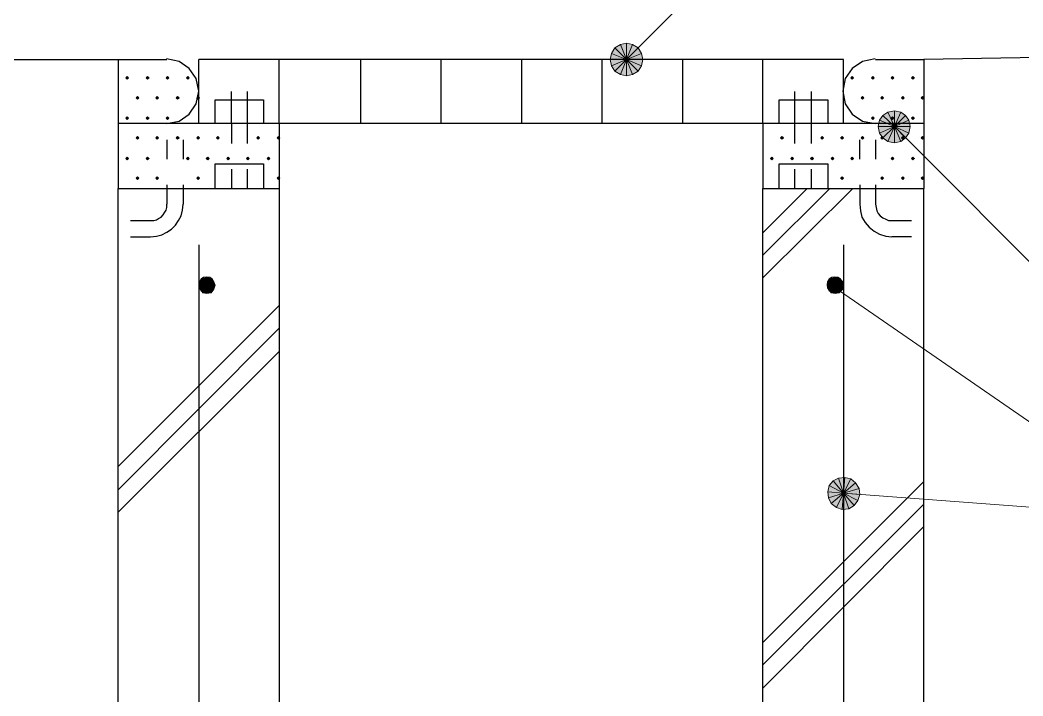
# Model space of a CAD drawing. Header units: millimetres. Extents: x 0 to 420, y 0 to 297.
# Drawn here: x 141.22 to 172.34, y 160.79 to 181.78 of the extents above; entities that cross this region are included whole.
import ezdxf

# ---------------------------------------------------------------- set-up
doc = ezdxf.new("R2010")
doc.units = ezdxf.units.MM

msp = doc.modelspace()

# ---------------------------------------------------------------- hatches: boundary and pattern name
h = msp.add_hatch(color=7)
h.paths.add_polyline_path([(160.041, 181.06), (159.851, 181.017), (160.041, 180.552), (160.041, 181.06)])
h.paths.add_polyline_path([(159.851, 181.017), (160.041, 180.552), (159.681, 180.912), (159.851, 181.017)])
h.paths.add_polyline_path([(160.041, 180.552), (159.681, 180.912), (159.576, 180.742), (160.041, 180.552)])
for points in [[(160.232, 181.017), (160.041, 181.06), (160.041, 180.552), (160.232, 181.017)], [(144.547, 180.022), (144.526, 180.001), (144.505, 179.98), (144.526, 179.959), (144.547, 179.938), (144.568, 179.959), (144.59, 179.98), (144.568, 180.001), (144.547, 180.022)], [(145.182, 180.022), (145.161, 180.001), (145.14, 179.98), (145.161, 179.959), (145.182, 179.938), (145.203, 179.959), (145.225, 179.98), (145.203, 180.001), (145.182, 180.022)], [(145.796, 180.022), (145.775, 180.001), (145.754, 179.98), (145.775, 179.959), (145.796, 179.938), (145.817, 179.959), (145.838, 179.98), (145.817, 180.001), (145.796, 180.022)], [(146.431, 180.022), (146.41, 180.001), (146.389, 179.98), (146.41, 179.959), (146.431, 179.938), (146.452, 179.959), (146.473, 179.98), (146.452, 180.001), (146.431, 180.022)], [(167.047, 180.022), (167.026, 180.001), (167.005, 179.98), (167.026, 179.959), (167.047, 179.938), (167.069, 179.959), (167.09, 179.98), (167.069, 180.001), (167.047, 180.022)], [(167.682, 180.022), (167.661, 180.001), (167.64, 179.98), (167.661, 179.959), (167.682, 179.938), (167.704, 179.959), (167.725, 179.98), (167.704, 180.001), (167.682, 180.022)], [(168.296, 180.022), (168.275, 180.001), (168.254, 179.98), (168.275, 179.959), (168.296, 179.938), (168.317, 179.959), (168.338, 179.98), (168.317, 180.001), (168.296, 180.022)], [(168.931, 180.022), (168.91, 180.001), (168.889, 179.98), (168.91, 179.959), (168.931, 179.938), (168.952, 179.959), (168.974, 179.98), (168.952, 180.001), (168.931, 180.022)], [(144.865, 179.409), (144.844, 179.387), (144.822, 179.366), (144.844, 179.345), (144.865, 179.324), (144.886, 179.345), (144.907, 179.366), (144.886, 179.387), (144.865, 179.409)], [(145.479, 179.409), (145.457, 179.387), (145.436, 179.366), (145.457, 179.345), (145.479, 179.324), (145.5, 179.345), (145.521, 179.366), (145.5, 179.387), (145.479, 179.409)], [(146.113, 179.409), (146.092, 179.387), (146.071, 179.366), (146.092, 179.345), (146.113, 179.324), (146.135, 179.345), (146.156, 179.366), (146.135, 179.387), (146.113, 179.409)], [(146.749, 179.409), (146.727, 179.387), (146.706, 179.366), (146.727, 179.345), (146.749, 179.324), (146.77, 179.345), (146.791, 179.366), (146.77, 179.387), (146.749, 179.409)], [(167.365, 179.409), (167.344, 179.387), (167.322, 179.366), (167.344, 179.345), (167.365, 179.324), (167.386, 179.345), (167.407, 179.366), (167.386, 179.387), (167.365, 179.409)], [(167.979, 179.409), (167.958, 179.387), (167.936, 179.366), (167.958, 179.345), (167.979, 179.324), (168, 179.345), (168.021, 179.366), (168, 179.387), (167.979, 179.409)], [(168.614, 179.409), (168.593, 179.387), (168.571, 179.366), (168.593, 179.345), (168.614, 179.324), (168.635, 179.345), (168.656, 179.366), (168.635, 179.387), (168.614, 179.409)], [(169.228, 179.409), (169.206, 179.387), (169.185, 179.366), (169.206, 179.345), (169.228, 179.324), (169.249, 179.345), (169.27, 179.366), (169.249, 179.387), (169.228, 179.409)], [(144.547, 178.774), (144.526, 178.752), (144.505, 178.731), (144.526, 178.71), (144.547, 178.689), (144.568, 178.71), (144.59, 178.731), (144.568, 178.752), (144.547, 178.774)], [(145.182, 178.774), (145.161, 178.752), (145.14, 178.731), (145.161, 178.71), (145.182, 178.689), (145.203, 178.71), (145.225, 178.731), (145.203, 178.752), (145.182, 178.774)], [(145.796, 178.774), (145.775, 178.752), (145.754, 178.731), (145.775, 178.71), (145.796, 178.689), (145.817, 178.71), (145.838, 178.731), (145.817, 178.752), (145.796, 178.774)], [(167.682, 178.774), (167.661, 178.752), (167.64, 178.731), (167.661, 178.71), (167.682, 178.689), (167.704, 178.71), (167.725, 178.731), (167.704, 178.752), (167.682, 178.774)], [(168.148, 178.922), (168, 178.816), (168.36, 178.477), (168.148, 178.922)], [(168.296, 178.774), (168.275, 178.752), (168.254, 178.731), (168.275, 178.71), (168.296, 178.689), (168.317, 178.71), (168.338, 178.731), (168.317, 178.752), (168.296, 178.774)], [(168.931, 178.774), (168.91, 178.752), (168.889, 178.731), (168.91, 178.71), (168.931, 178.689), (168.952, 178.71), (168.974, 178.731), (168.952, 178.752), (168.931, 178.774)], [(144.865, 178.16), (144.844, 178.139), (144.822, 178.117), (144.844, 178.096), (144.865, 178.075), (144.886, 178.096), (144.907, 178.117), (144.886, 178.139), (144.865, 178.16)], [(145.479, 178.16), (145.457, 178.139), (145.436, 178.117), (145.457, 178.096), (145.479, 178.075), (145.5, 178.096), (145.521, 178.117), (145.5, 178.139), (145.479, 178.16)], [(146.113, 178.16), (146.092, 178.139), (146.071, 178.117), (146.092, 178.096), (146.113, 178.075), (146.135, 178.096), (146.156, 178.117), (146.135, 178.139), (146.113, 178.16)], [(146.749, 178.16), (146.727, 178.139), (146.706, 178.117), (146.727, 178.096), (146.749, 178.075), (146.77, 178.096), (146.791, 178.117), (146.77, 178.139), (146.749, 178.16)], [(147.362, 178.16), (147.341, 178.139), (147.32, 178.117), (147.341, 178.096), (147.362, 178.075), (147.384, 178.096), (147.405, 178.117), (147.384, 178.139), (147.362, 178.16)], [(148.611, 178.16), (148.59, 178.139), (148.569, 178.117), (148.59, 178.096), (148.611, 178.075), (148.632, 178.096), (148.654, 178.117), (148.632, 178.139), (148.611, 178.16)], [(149.246, 178.16), (149.225, 178.139), (149.204, 178.117), (149.225, 178.096), (149.246, 178.075), (149.267, 178.096), (149.288, 178.117), (149.267, 178.139), (149.246, 178.16)], [(164.867, 178.16), (164.846, 178.139), (164.825, 178.117), (164.846, 178.096), (164.867, 178.075), (164.888, 178.096), (164.91, 178.117), (164.888, 178.139), (164.867, 178.16)], [(166.116, 178.16), (166.095, 178.139), (166.074, 178.117), (166.095, 178.096), (166.116, 178.075), (166.137, 178.096), (166.158, 178.117), (166.137, 178.139), (166.116, 178.16)], [(166.73, 178.16), (166.709, 178.139), (166.687, 178.117), (166.709, 178.096), (166.73, 178.075), (166.751, 178.096), (166.772, 178.117), (166.751, 178.139), (166.73, 178.16)], [(167.365, 178.16), (167.344, 178.139), (167.322, 178.117), (167.344, 178.096), (167.365, 178.075), (167.386, 178.096), (167.407, 178.117), (167.386, 178.139), (167.365, 178.16)], [(167.979, 178.16), (167.958, 178.139), (167.936, 178.117), (167.958, 178.096), (167.979, 178.075), (168, 178.096), (168.021, 178.117), (168, 178.139), (167.979, 178.16)], [(168.614, 178.16), (168.593, 178.139), (168.571, 178.117), (168.593, 178.096), (168.614, 178.075), (168.635, 178.096), (168.656, 178.117), (168.635, 178.139), (168.614, 178.16)], [(169.228, 178.16), (169.206, 178.139), (169.185, 178.117), (169.206, 178.096), (169.228, 178.075), (169.249, 178.096), (169.27, 178.117), (169.249, 178.139), (169.228, 178.16)], [(144.547, 177.525), (144.526, 177.504), (144.505, 177.482), (144.526, 177.461), (144.547, 177.44), (144.568, 177.461), (144.59, 177.482), (144.568, 177.504), (144.547, 177.525)], [(145.182, 177.525), (145.161, 177.504), (145.14, 177.482), (145.161, 177.461), (145.182, 177.44), (145.203, 177.461), (145.225, 177.482), (145.203, 177.504), (145.182, 177.525)], [(146.431, 177.525), (146.41, 177.504), (146.389, 177.482), (146.41, 177.461), (146.431, 177.44), (146.452, 177.461), (146.473, 177.482), (146.452, 177.504), (146.431, 177.525)], [(147.045, 177.525), (147.024, 177.504), (147.003, 177.482), (147.024, 177.461), (147.045, 177.44), (147.066, 177.461), (147.087, 177.482), (147.066, 177.504), (147.045, 177.525)], [(147.68, 177.525), (147.659, 177.504), (147.637, 177.482), (147.659, 177.461), (147.68, 177.44), (147.701, 177.461), (147.722, 177.482), (147.701, 177.504), (147.68, 177.525)], [(148.294, 177.525), (148.272, 177.504), (148.251, 177.482), (148.272, 177.461), (148.294, 177.44), (148.315, 177.461), (148.336, 177.482), (148.315, 177.504), (148.294, 177.525)], [(148.929, 177.525), (148.908, 177.504), (148.886, 177.482), (148.908, 177.461), (148.929, 177.44), (148.95, 177.461), (148.971, 177.482), (148.95, 177.504), (148.929, 177.525)], [(164.55, 177.525), (164.529, 177.504), (164.507, 177.482), (164.529, 177.461), (164.55, 177.44), (164.571, 177.461), (164.592, 177.482), (164.571, 177.504), (164.55, 177.525)], [(165.185, 177.525), (165.163, 177.504), (165.142, 177.482), (165.163, 177.461), (165.185, 177.44), (165.206, 177.461), (165.227, 177.482), (165.206, 177.504), (165.185, 177.525)], [(165.799, 177.525), (165.777, 177.504), (165.756, 177.482), (165.777, 177.461), (165.799, 177.44), (165.82, 177.461), (165.841, 177.482), (165.82, 177.504), (165.799, 177.525)], [(166.434, 177.525), (166.412, 177.504), (166.391, 177.482), (166.412, 177.461), (166.434, 177.44), (166.455, 177.461), (166.476, 177.482), (166.455, 177.504), (166.434, 177.525)], [(167.047, 177.525), (167.026, 177.504), (167.005, 177.482), (167.026, 177.461), (167.047, 177.44), (167.069, 177.461), (167.09, 177.482), (167.069, 177.504), (167.047, 177.525)], [(168.296, 177.525), (168.275, 177.504), (168.254, 177.482), (168.275, 177.461), (168.296, 177.44), (168.317, 177.461), (168.338, 177.482), (168.317, 177.504), (168.296, 177.525)], [(168.931, 177.525), (168.91, 177.504), (168.889, 177.482), (168.91, 177.461), (168.931, 177.44), (168.952, 177.461), (168.974, 177.482), (168.952, 177.504), (168.931, 177.525)], [(144.865, 176.911), (144.844, 176.89), (144.822, 176.869), (144.844, 176.847), (144.865, 176.826), (144.886, 176.847), (144.907, 176.869), (144.886, 176.89), (144.865, 176.911)], [(145.479, 176.911), (145.457, 176.89), (145.436, 176.869), (145.457, 176.847), (145.479, 176.826), (145.5, 176.847), (145.521, 176.869), (145.5, 176.89), (145.479, 176.911)], [(146.749, 176.911), (146.727, 176.89), (146.706, 176.869), (146.727, 176.847), (146.749, 176.826), (146.77, 176.847), (146.791, 176.869), (146.77, 176.89), (146.749, 176.911)], [(149.246, 176.911), (149.225, 176.89), (149.204, 176.869), (149.225, 176.847), (149.246, 176.826), (149.267, 176.847), (149.288, 176.869), (149.267, 176.89), (149.246, 176.911)], [(166.73, 176.911), (166.709, 176.89), (166.687, 176.869), (166.709, 176.847), (166.73, 176.826), (166.751, 176.847), (166.772, 176.869), (166.751, 176.89), (166.73, 176.911)], [(167.979, 176.911), (167.958, 176.89), (167.936, 176.869), (167.958, 176.847), (167.979, 176.826), (168, 176.847), (168.021, 176.869), (168, 176.89), (167.979, 176.911)], [(168.614, 176.911), (168.593, 176.89), (168.571, 176.869), (168.593, 176.847), (168.614, 176.826), (168.635, 176.847), (168.656, 176.869), (168.635, 176.89), (168.614, 176.911)], [(169.228, 176.911), (169.206, 176.89), (169.185, 176.869), (169.206, 176.847), (169.228, 176.826), (169.249, 176.847), (169.27, 176.869), (169.249, 176.89), (169.228, 176.911)], [(166.328, 167.322), (166.285, 167.132), (166.772, 167.09), (166.328, 167.322)]]:
    msp.add_hatch(color=7).paths.add_polyline_path(points)
h = msp.add_hatch(color=7)
h.paths.add_polyline_path([(160.549, 180.552), (160.507, 180.742), (160.041, 180.552), (160.549, 180.552)])
h.paths.add_polyline_path([(160.507, 180.742), (160.041, 180.552), (160.401, 180.912), (160.507, 180.742)])
h.paths.add_polyline_path([(160.041, 180.552), (160.401, 180.912), (160.232, 181.017), (160.041, 180.552)])
h = msp.add_hatch(color=7)
h.paths.add_polyline_path([(159.576, 180.742), (159.533, 180.552), (160.041, 180.552), (159.576, 180.742)])
h.paths.add_polyline_path([(159.533, 180.552), (160.041, 180.552), (159.576, 180.361), (159.533, 180.552)])
h.paths.add_polyline_path([(160.041, 180.552), (159.576, 180.361), (159.681, 180.192), (160.041, 180.552)])
h = msp.add_hatch(color=7)
h.paths.add_polyline_path([(159.681, 180.192), (159.851, 180.086), (160.041, 180.552), (159.681, 180.192)])
h.paths.add_polyline_path([(159.851, 180.086), (160.041, 180.552), (160.041, 180.044), (159.851, 180.086)])
h.paths.add_polyline_path([(160.041, 180.552), (160.041, 180.044), (160.232, 180.086), (160.041, 180.552)])
h = msp.add_hatch(color=7)
h.paths.add_polyline_path([(160.232, 180.086), (160.401, 180.192), (160.041, 180.552), (160.232, 180.086)])
h.paths.add_polyline_path([(160.401, 180.192), (160.041, 180.552), (160.507, 180.361), (160.401, 180.192)])
h.paths.add_polyline_path([(160.041, 180.552), (160.507, 180.361), (160.549, 180.552), (160.041, 180.552)])
h = msp.add_hatch(color=7)
h.paths.add_polyline_path([(168.698, 178.816), (168.55, 178.922), (168.36, 178.477), (168.698, 178.816)])
h.paths.add_polyline_path([(168.55, 178.922), (168.36, 178.477), (168.36, 178.964), (168.55, 178.922)])
h.paths.add_polyline_path([(168.36, 178.477), (168.36, 178.964), (168.148, 178.922), (168.36, 178.477)])
h = msp.add_hatch(color=7)
h.paths.add_polyline_path([(168, 178.816), (167.894, 178.668), (168.36, 178.477), (168, 178.816)])
h.paths.add_polyline_path([(167.894, 178.668), (168.36, 178.477), (167.852, 178.477), (167.894, 178.668)])
h.paths.add_polyline_path([(168.36, 178.477), (167.852, 178.477), (167.894, 178.266), (168.36, 178.477)])
h = msp.add_hatch(color=7)
h.paths.add_polyline_path([(168.804, 178.266), (168.846, 178.477), (168.36, 178.477), (168.804, 178.266)])
h.paths.add_polyline_path([(168.846, 178.477), (168.36, 178.477), (168.804, 178.668), (168.846, 178.477)])
h.paths.add_polyline_path([(168.36, 178.477), (168.804, 178.668), (168.698, 178.816), (168.36, 178.477)])
h = msp.add_hatch(color=7)
h.paths.add_polyline_path([(167.894, 178.266), (168, 178.117), (168.36, 178.477), (167.894, 178.266)])
h.paths.add_polyline_path([(168, 178.117), (168.36, 178.477), (168.148, 178.012), (168, 178.117)])
h.paths.add_polyline_path([(168.36, 178.477), (168.148, 178.012), (168.36, 177.969), (168.36, 178.477)])
h = msp.add_hatch(color=7)
h.paths.add_polyline_path([(168.36, 177.969), (168.55, 178.012), (168.36, 178.477), (168.36, 177.969)])
h.paths.add_polyline_path([(168.55, 178.012), (168.36, 178.477), (168.698, 178.117), (168.55, 178.012)])
h.paths.add_polyline_path([(168.36, 178.477), (168.698, 178.117), (168.804, 178.266), (168.36, 178.477)])
h = msp.add_hatch(color=7)
h.paths.add_polyline_path([(147.024, 173.778), (146.897, 173.757), (147.024, 173.546), (147.024, 173.778)])
h.paths.add_polyline_path([(146.897, 173.757), (147.024, 173.546), (146.812, 173.651), (146.897, 173.757)])
h.paths.add_polyline_path([(147.024, 173.546), (146.812, 173.651), (146.77, 173.546), (147.024, 173.546)])
h = msp.add_hatch(color=7)
h.paths.add_polyline_path([(147.278, 173.546), (147.235, 173.651), (147.024, 173.546), (147.278, 173.546)])
h.paths.add_polyline_path([(147.235, 173.651), (147.024, 173.546), (147.151, 173.757), (147.235, 173.651)])
h.paths.add_polyline_path([(147.024, 173.546), (147.151, 173.757), (147.024, 173.778), (147.024, 173.546)])
h = msp.add_hatch(color=7)
h.paths.add_polyline_path([(166.518, 173.778), (166.391, 173.757), (166.518, 173.546), (166.518, 173.778)])
h.paths.add_polyline_path([(166.391, 173.757), (166.518, 173.546), (166.307, 173.651), (166.391, 173.757)])
h.paths.add_polyline_path([(166.518, 173.546), (166.307, 173.651), (166.285, 173.546), (166.518, 173.546)])
h = msp.add_hatch(color=7)
h.paths.add_polyline_path([(166.772, 173.546), (166.751, 173.651), (166.518, 173.546), (166.772, 173.546)])
h.paths.add_polyline_path([(166.751, 173.651), (166.518, 173.546), (166.645, 173.757), (166.751, 173.651)])
h.paths.add_polyline_path([(166.518, 173.546), (166.645, 173.757), (166.518, 173.778), (166.518, 173.546)])
h = msp.add_hatch(color=7)
h.paths.add_polyline_path([(146.77, 173.546), (146.812, 173.418), (147.024, 173.546), (146.77, 173.546)])
h.paths.add_polyline_path([(146.812, 173.418), (147.024, 173.546), (146.897, 173.313), (146.812, 173.418)])
h.paths.add_polyline_path([(147.024, 173.546), (146.897, 173.313), (147.024, 173.292), (147.024, 173.546)])
h = msp.add_hatch(color=7)
h.paths.add_polyline_path([(147.024, 173.292), (147.151, 173.313), (147.024, 173.546), (147.024, 173.292)])
h.paths.add_polyline_path([(147.151, 173.313), (147.024, 173.546), (147.235, 173.418), (147.151, 173.313)])
h.paths.add_polyline_path([(147.024, 173.546), (147.235, 173.418), (147.278, 173.546), (147.024, 173.546)])
h = msp.add_hatch(color=7)
h.paths.add_polyline_path([(166.285, 173.546), (166.307, 173.418), (166.518, 173.546), (166.285, 173.546)])
h.paths.add_polyline_path([(166.307, 173.418), (166.518, 173.546), (166.391, 173.313), (166.307, 173.418)])
h.paths.add_polyline_path([(166.518, 173.546), (166.391, 173.313), (166.518, 173.292), (166.518, 173.546)])
h = msp.add_hatch(color=7)
h.paths.add_polyline_path([(166.518, 173.292), (166.645, 173.313), (166.518, 173.546), (166.518, 173.292)])
h.paths.add_polyline_path([(166.645, 173.313), (166.518, 173.546), (166.751, 173.418), (166.645, 173.313)])
h.paths.add_polyline_path([(166.518, 173.546), (166.751, 173.418), (166.772, 173.546), (166.518, 173.546)])
h = msp.add_hatch(color=7)
h.paths.add_polyline_path([(166.815, 167.576), (166.624, 167.555), (166.772, 167.09), (166.815, 167.576)])
h.paths.add_polyline_path([(166.624, 167.555), (166.772, 167.09), (166.455, 167.471), (166.624, 167.555)])
h.paths.add_polyline_path([(166.772, 167.09), (166.455, 167.471), (166.328, 167.322), (166.772, 167.09)])
h = msp.add_hatch(color=7)
h.paths.add_polyline_path([(167.259, 167.238), (167.153, 167.407), (166.772, 167.09), (167.259, 167.238)])
h.paths.add_polyline_path([(167.153, 167.407), (166.772, 167.09), (167.005, 167.534), (167.153, 167.407)])
h.paths.add_polyline_path([(166.772, 167.09), (167.005, 167.534), (166.815, 167.576), (166.772, 167.09)])
h = msp.add_hatch(color=7)
h.paths.add_polyline_path([(166.285, 167.132), (166.307, 166.942), (166.772, 167.09), (166.285, 167.132)])
h.paths.add_polyline_path([(166.307, 166.942), (166.772, 167.09), (166.391, 166.772), (166.307, 166.942)])
h.paths.add_polyline_path([(166.772, 167.09), (166.391, 166.772), (166.561, 166.645), (166.772, 167.09)])
h = msp.add_hatch(color=7)
h.paths.add_polyline_path([(167.111, 166.709), (167.217, 166.857), (166.772, 167.09), (167.111, 166.709)])
h.paths.add_polyline_path([(167.217, 166.857), (166.772, 167.09), (167.28, 167.047), (167.217, 166.857)])
h.paths.add_polyline_path([(166.772, 167.09), (167.28, 167.047), (167.259, 167.238), (166.772, 167.09)])
h = msp.add_hatch(color=7)
h.paths.add_polyline_path([(166.561, 166.645), (166.73, 166.582), (166.772, 167.09), (166.561, 166.645)])
h.paths.add_polyline_path([(166.73, 166.582), (166.772, 167.09), (166.942, 166.603), (166.73, 166.582)])
h.paths.add_polyline_path([(166.772, 167.09), (166.942, 166.603), (167.111, 166.709), (166.772, 167.09)])

# ---------------------------------------------------------------- linework, layer by layer
at = {"lineweight": 13}
for points in [[(160.041, 180.552), (166.709, 187.219)], [(168.36, 178.477), (173.651, 173.164)], [(164.275, 175.175), (165.65, 176.551)], [(164.275, 174.477), (166.349, 176.551)], [(164.275, 173.778), (167.069, 176.551)], [(166.772, 167.09), (176.847, 166.328), (166.518, 173.461)], [(144.272, 167.915), (149.267, 172.91)], [(144.272, 167.196), (149.267, 172.212)], [(144.272, 166.497), (149.267, 171.492)], [(164.275, 162.454), (169.27, 167.45)], [(164.275, 161.756), (169.27, 166.751)], [(164.275, 161.036), (169.27, 166.052)]]:
    msp.add_lwpolyline(points, dxfattribs=at)
at = {"lineweight": 0}
for points in [[(160.041, 180.552), (159.681, 180.912), (159.576, 180.742)], [(159.851, 181.017), (160.041, 180.552), (159.681, 180.912)], [(160.041, 181.06), (159.851, 181.017), (160.041, 180.552)], [(160.232, 181.017), (160.041, 181.06), (160.041, 180.552)], [(160.041, 180.552), (160.401, 180.912), (160.232, 181.017)], [(160.507, 180.742), (160.041, 180.552), (160.401, 180.912)], [(159.576, 180.742), (159.533, 180.552), (160.041, 180.552)], [(159.533, 180.552), (160.041, 180.552), (159.576, 180.361)], [(160.041, 180.552), (159.576, 180.361), (159.681, 180.192)], [(159.681, 180.192), (159.851, 180.086), (160.041, 180.552)], [(159.851, 180.086), (160.041, 180.552), (160.041, 180.044)], [(160.549, 180.552), (160.507, 180.742), (160.041, 180.552)], [(160.041, 180.552), (160.041, 180.044), (160.232, 180.086)], [(160.232, 180.086), (160.401, 180.192), (160.041, 180.552)], [(160.401, 180.192), (160.041, 180.552), (160.507, 180.361)], [(160.041, 180.552), (160.507, 180.361), (160.549, 180.552)], [(144.547, 180.022), (144.526, 180.001), (144.505, 179.98), (144.526, 179.959), (144.547, 179.938), (144.568, 179.959), (144.59, 179.98), (144.568, 180.001)], [(145.182, 180.022), (145.161, 180.001), (145.14, 179.98), (145.161, 179.959), (145.182, 179.938), (145.203, 179.959), (145.225, 179.98), (145.203, 180.001)], [(145.796, 180.022), (145.775, 180.001), (145.754, 179.98), (145.775, 179.959), (145.796, 179.938), (145.817, 179.959), (145.838, 179.98), (145.817, 180.001)], [(146.431, 180.022), (146.41, 180.001), (146.389, 179.98), (146.41, 179.959), (146.431, 179.938), (146.452, 179.959), (146.473, 179.98), (146.452, 180.001)], [(167.047, 180.022), (167.026, 180.001), (167.005, 179.98), (167.026, 179.959), (167.047, 179.938), (167.069, 179.959), (167.09, 179.98), (167.069, 180.001)], [(167.682, 180.022), (167.661, 180.001), (167.64, 179.98), (167.661, 179.959), (167.682, 179.938), (167.704, 179.959), (167.725, 179.98), (167.704, 180.001)], [(168.296, 180.022), (168.275, 180.001), (168.254, 179.98), (168.275, 179.959), (168.296, 179.938), (168.317, 179.959), (168.338, 179.98), (168.317, 180.001)], [(168.931, 180.022), (168.91, 180.001), (168.889, 179.98), (168.91, 179.959), (168.931, 179.938), (168.952, 179.959), (168.974, 179.98), (168.952, 180.001)], [(144.865, 179.409), (144.844, 179.387), (144.822, 179.366), (144.844, 179.345), (144.865, 179.324), (144.886, 179.345), (144.907, 179.366), (144.886, 179.387)], [(145.479, 179.409), (145.457, 179.387), (145.436, 179.366), (145.457, 179.345), (145.479, 179.324), (145.5, 179.345), (145.521, 179.366), (145.5, 179.387)], [(146.113, 179.409), (146.092, 179.387), (146.071, 179.366), (146.092, 179.345), (146.113, 179.324), (146.135, 179.345), (146.156, 179.366), (146.135, 179.387)], [(146.749, 179.409), (146.727, 179.387), (146.706, 179.366), (146.727, 179.345), (146.749, 179.324), (146.77, 179.345), (146.791, 179.366), (146.77, 179.387)], [(167.365, 179.409), (167.344, 179.387), (167.322, 179.366), (167.344, 179.345), (167.365, 179.324), (167.386, 179.345), (167.407, 179.366), (167.386, 179.387)], [(167.979, 179.409), (167.958, 179.387), (167.936, 179.366), (167.958, 179.345), (167.979, 179.324), (168, 179.345), (168.021, 179.366), (168, 179.387)], [(168.614, 179.409), (168.593, 179.387), (168.571, 179.366), (168.593, 179.345), (168.614, 179.324), (168.635, 179.345), (168.656, 179.366), (168.635, 179.387)], [(169.228, 179.409), (169.206, 179.387), (169.185, 179.366), (169.206, 179.345), (169.228, 179.324), (169.249, 179.345), (169.27, 179.366), (169.249, 179.387)], [(168.36, 178.477), (168.36, 178.964), (168.148, 178.922)], [(168.55, 178.922), (168.36, 178.477), (168.36, 178.964)], [(144.547, 178.774), (144.526, 178.752), (144.505, 178.731), (144.526, 178.71), (144.547, 178.689), (144.568, 178.71), (144.59, 178.731), (144.568, 178.752)], [(145.182, 178.774), (145.161, 178.752), (145.14, 178.731), (145.161, 178.71), (145.182, 178.689), (145.203, 178.71), (145.225, 178.731), (145.203, 178.752)], [(145.796, 178.774), (145.775, 178.752), (145.754, 178.731), (145.775, 178.71), (145.796, 178.689), (145.817, 178.71), (145.838, 178.731), (145.817, 178.752)], [(167.682, 178.774), (167.661, 178.752), (167.64, 178.731), (167.661, 178.71), (167.682, 178.689), (167.704, 178.71), (167.725, 178.731), (167.704, 178.752)], [(167.894, 178.668), (168.36, 178.477), (167.852, 178.477)], [(168, 178.816), (167.894, 178.668), (168.36, 178.477)], [(168.148, 178.922), (168, 178.816), (168.36, 178.477)], [(168.296, 178.774), (168.275, 178.752), (168.254, 178.731), (168.275, 178.71), (168.296, 178.689), (168.317, 178.71), (168.338, 178.731), (168.317, 178.752)], [(168.698, 178.816), (168.55, 178.922), (168.36, 178.477)], [(168.36, 178.477), (168.804, 178.668), (168.698, 178.816)], [(168.846, 178.477), (168.36, 178.477), (168.804, 178.668)], [(168.931, 178.774), (168.91, 178.752), (168.889, 178.731), (168.91, 178.71), (168.931, 178.689), (168.952, 178.71), (168.974, 178.731), (168.952, 178.752)], [(168.36, 178.477), (167.852, 178.477), (167.894, 178.266)], [(167.894, 178.266), (168, 178.117), (168.36, 178.477)], [(168, 178.117), (168.36, 178.477), (168.148, 178.012)], [(168.36, 178.477), (168.148, 178.012), (168.36, 177.969)], [(168.36, 177.969), (168.55, 178.012), (168.36, 178.477)], [(168.55, 178.012), (168.36, 178.477), (168.698, 178.117)], [(168.36, 178.477), (168.698, 178.117), (168.804, 178.266)], [(168.804, 178.266), (168.846, 178.477), (168.36, 178.477)], [(144.865, 178.16), (144.844, 178.139), (144.822, 178.117), (144.844, 178.096), (144.865, 178.075), (144.886, 178.096), (144.907, 178.117), (144.886, 178.139)], [(145.479, 178.16), (145.457, 178.139), (145.436, 178.117), (145.457, 178.096), (145.479, 178.075), (145.5, 178.096), (145.521, 178.117), (145.5, 178.139)], [(146.113, 178.16), (146.092, 178.139), (146.071, 178.117), (146.092, 178.096), (146.113, 178.075), (146.135, 178.096), (146.156, 178.117), (146.135, 178.139)], [(146.749, 178.16), (146.727, 178.139), (146.706, 178.117), (146.727, 178.096), (146.749, 178.075), (146.77, 178.096), (146.791, 178.117), (146.77, 178.139)], [(147.362, 178.16), (147.341, 178.139), (147.32, 178.117), (147.341, 178.096), (147.362, 178.075), (147.384, 178.096), (147.405, 178.117), (147.384, 178.139)], [(148.611, 178.16), (148.59, 178.139), (148.569, 178.117), (148.59, 178.096), (148.611, 178.075), (148.632, 178.096), (148.654, 178.117), (148.632, 178.139)], [(149.246, 178.16), (149.225, 178.139), (149.204, 178.117), (149.225, 178.096), (149.246, 178.075), (149.267, 178.096), (149.288, 178.117), (149.267, 178.139)], [(164.867, 178.16), (164.846, 178.139), (164.825, 178.117), (164.846, 178.096), (164.867, 178.075), (164.888, 178.096), (164.91, 178.117), (164.888, 178.139)], [(166.116, 178.16), (166.095, 178.139), (166.074, 178.117), (166.095, 178.096), (166.116, 178.075), (166.137, 178.096), (166.158, 178.117), (166.137, 178.139)], [(166.73, 178.16), (166.709, 178.139), (166.687, 178.117), (166.709, 178.096), (166.73, 178.075), (166.751, 178.096), (166.772, 178.117), (166.751, 178.139)], [(167.365, 178.16), (167.344, 178.139), (167.322, 178.117), (167.344, 178.096), (167.365, 178.075), (167.386, 178.096), (167.407, 178.117), (167.386, 178.139)], [(167.979, 178.16), (167.958, 178.139), (167.936, 178.117), (167.958, 178.096), (167.979, 178.075), (168, 178.096), (168.021, 178.117), (168, 178.139)], [(168.614, 178.16), (168.593, 178.139), (168.571, 178.117), (168.593, 178.096), (168.614, 178.075), (168.635, 178.096), (168.656, 178.117), (168.635, 178.139)], [(169.228, 178.16), (169.206, 178.139), (169.185, 178.117), (169.206, 178.096), (169.228, 178.075), (169.249, 178.096), (169.27, 178.117), (169.249, 178.139)], [(144.547, 177.525), (144.526, 177.504), (144.505, 177.482), (144.526, 177.461), (144.547, 177.44), (144.568, 177.461), (144.59, 177.482), (144.568, 177.504)], [(145.182, 177.525), (145.161, 177.504), (145.14, 177.482), (145.161, 177.461), (145.182, 177.44), (145.203, 177.461), (145.225, 177.482), (145.203, 177.504)], [(146.431, 177.525), (146.41, 177.504), (146.389, 177.482), (146.41, 177.461), (146.431, 177.44), (146.452, 177.461), (146.473, 177.482), (146.452, 177.504)], [(147.045, 177.525), (147.024, 177.504), (147.003, 177.482), (147.024, 177.461), (147.045, 177.44), (147.066, 177.461), (147.087, 177.482), (147.066, 177.504)], [(147.68, 177.525), (147.659, 177.504), (147.637, 177.482), (147.659, 177.461), (147.68, 177.44), (147.701, 177.461), (147.722, 177.482), (147.701, 177.504)], [(148.294, 177.525), (148.272, 177.504), (148.251, 177.482), (148.272, 177.461), (148.294, 177.44), (148.315, 177.461), (148.336, 177.482), (148.315, 177.504)], [(148.929, 177.525), (148.908, 177.504), (148.886, 177.482), (148.908, 177.461), (148.929, 177.44), (148.95, 177.461), (148.971, 177.482), (148.95, 177.504)], [(164.55, 177.525), (164.529, 177.504), (164.507, 177.482), (164.529, 177.461), (164.55, 177.44), (164.571, 177.461), (164.592, 177.482), (164.571, 177.504)], [(165.185, 177.525), (165.163, 177.504), (165.142, 177.482), (165.163, 177.461), (165.185, 177.44), (165.206, 177.461), (165.227, 177.482), (165.206, 177.504)], [(165.799, 177.525), (165.777, 177.504), (165.756, 177.482), (165.777, 177.461), (165.799, 177.44), (165.82, 177.461), (165.841, 177.482), (165.82, 177.504)], [(166.434, 177.525), (166.412, 177.504), (166.391, 177.482), (166.412, 177.461), (166.434, 177.44), (166.455, 177.461), (166.476, 177.482), (166.455, 177.504)], [(167.047, 177.525), (167.026, 177.504), (167.005, 177.482), (167.026, 177.461), (167.047, 177.44), (167.069, 177.461), (167.09, 177.482), (167.069, 177.504)], [(168.296, 177.525), (168.275, 177.504), (168.254, 177.482), (168.275, 177.461), (168.296, 177.44), (168.317, 177.461), (168.338, 177.482), (168.317, 177.504)], [(168.931, 177.525), (168.91, 177.504), (168.889, 177.482), (168.91, 177.461), (168.931, 177.44), (168.952, 177.461), (168.974, 177.482), (168.952, 177.504)], [(144.865, 176.911), (144.844, 176.89), (144.822, 176.869), (144.844, 176.847), (144.865, 176.826), (144.886, 176.847), (144.907, 176.869), (144.886, 176.89)], [(145.479, 176.911), (145.457, 176.89), (145.436, 176.869), (145.457, 176.847), (145.479, 176.826), (145.5, 176.847), (145.521, 176.869), (145.5, 176.89)], [(146.749, 176.911), (146.727, 176.89), (146.706, 176.869), (146.727, 176.847), (146.749, 176.826), (146.77, 176.847), (146.791, 176.869), (146.77, 176.89)], [(149.246, 176.911), (149.225, 176.89), (149.204, 176.869), (149.225, 176.847), (149.246, 176.826), (149.267, 176.847), (149.288, 176.869), (149.267, 176.89)], [(166.73, 176.911), (166.709, 176.89), (166.687, 176.869), (166.709, 176.847), (166.73, 176.826), (166.751, 176.847), (166.772, 176.869), (166.751, 176.89)], [(167.979, 176.911), (167.958, 176.89), (167.936, 176.869), (167.958, 176.847), (167.979, 176.826), (168, 176.847), (168.021, 176.869), (168, 176.89)], [(168.614, 176.911), (168.593, 176.89), (168.571, 176.869), (168.593, 176.847), (168.614, 176.826), (168.635, 176.847), (168.656, 176.869), (168.635, 176.89)], [(169.228, 176.911), (169.206, 176.89), (169.185, 176.869), (169.206, 176.847), (169.228, 176.826), (169.249, 176.847), (169.27, 176.869), (169.249, 176.89)], [(146.897, 173.757), (147.024, 173.546), (146.812, 173.651)], [(147.024, 173.778), (146.897, 173.757), (147.024, 173.546)], [(147.024, 173.546), (147.151, 173.757), (147.024, 173.778)], [(147.235, 173.651), (147.024, 173.546), (147.151, 173.757)], [(166.391, 173.757), (166.518, 173.546), (166.307, 173.651)], [(166.518, 173.778), (166.391, 173.757), (166.518, 173.546)], [(166.518, 173.546), (166.645, 173.757), (166.518, 173.778)], [(166.751, 173.651), (166.518, 173.546), (166.645, 173.757)], [(147.024, 173.546), (146.812, 173.651), (146.77, 173.546)], [(146.77, 173.546), (146.812, 173.418), (147.024, 173.546)], [(146.812, 173.418), (147.024, 173.546), (146.897, 173.313)], [(147.024, 173.546), (146.897, 173.313), (147.024, 173.292)], [(147.278, 173.546), (147.235, 173.651), (147.024, 173.546)], [(147.024, 173.292), (147.151, 173.313), (147.024, 173.546)], [(147.151, 173.313), (147.024, 173.546), (147.235, 173.418)], [(147.024, 173.546), (147.235, 173.418), (147.278, 173.546)], [(166.518, 173.546), (166.307, 173.651), (166.285, 173.546)], [(166.285, 173.546), (166.307, 173.418), (166.518, 173.546)], [(166.307, 173.418), (166.518, 173.546), (166.391, 173.313)], [(166.518, 173.546), (166.391, 173.313), (166.518, 173.292)], [(166.772, 173.546), (166.751, 173.651), (166.518, 173.546)], [(166.518, 173.292), (166.645, 173.313), (166.518, 173.546)], [(166.645, 173.313), (166.518, 173.546), (166.751, 173.418)], [(166.518, 173.546), (166.751, 173.418), (166.772, 173.546)], [(166.772, 167.09), (166.455, 167.471), (166.328, 167.322)], [(166.624, 167.555), (166.772, 167.09), (166.455, 167.471)], [(166.815, 167.576), (166.624, 167.555), (166.772, 167.09)], [(166.772, 167.09), (167.005, 167.534), (166.815, 167.576)], [(167.153, 167.407), (166.772, 167.09), (167.005, 167.534)], [(166.328, 167.322), (166.285, 167.132), (166.772, 167.09)], [(166.285, 167.132), (166.307, 166.942), (166.772, 167.09)], [(167.259, 167.238), (167.153, 167.407), (166.772, 167.09)], [(166.772, 167.09), (167.28, 167.047), (167.259, 167.238)], [(166.307, 166.942), (166.772, 167.09), (166.391, 166.772)], [(166.772, 167.09), (166.391, 166.772), (166.561, 166.645)], [(166.561, 166.645), (166.73, 166.582), (166.772, 167.09)], [(166.73, 166.582), (166.772, 167.09), (166.942, 166.603)], [(166.772, 167.09), (166.942, 166.603), (167.111, 166.709)], [(167.111, 166.709), (167.217, 166.857), (166.772, 167.09)], [(167.217, 166.857), (166.772, 167.09), (167.28, 167.047)]]:
    msp.add_lwpolyline(points, close=True, dxfattribs=at)
at = {"lineweight": 30}
for points in [[(194.987, 180.996), (169.27, 180.552)], [(136.059, 180.552), (144.272, 180.552)], [(144.272, 180.552), (145.775, 180.552)], [(144.272, 180.552), (144.272, 176.551)], [(145.764, 178.562), (146.156, 178.641), (146.475, 178.856), (146.691, 179.176), (146.77, 179.567), (146.691, 179.959), (146.475, 180.278), (146.156, 180.494), (145.764, 180.573)], [(146.77, 178.562), (146.77, 180.552)], [(169.27, 178.562), (166.772, 178.562), (166.772, 180.552), (146.77, 180.552)], [(149.267, 178.562), (149.267, 180.552)], [(151.786, 180.552), (151.786, 178.562)], [(154.284, 180.552), (154.284, 178.562)], [(156.782, 180.552), (156.782, 178.562)], [(159.279, 180.552), (159.279, 178.562)], [(161.777, 180.552), (161.777, 178.562)], [(164.275, 178.562), (164.275, 180.552)], [(167.756, 180.573), (167.365, 180.494), (167.045, 180.278), (166.83, 179.959), (166.751, 179.567), (166.83, 179.176), (167.045, 178.856), (167.365, 178.641), (167.756, 178.562)], [(167.767, 180.552), (169.27, 180.552), (169.27, 176.551)], [(166.772, 178.562), (146.77, 178.562), (144.272, 178.562)], [(149.267, 178.562), (149.267, 176.551)], [(164.275, 178.562), (164.275, 176.551)]]:
    msp.add_lwpolyline(points, dxfattribs=at)
at = {"lineweight": 25}
for points in [[(147.278, 178.562), (147.278, 179.303), (148.78, 179.303), (148.78, 178.562)], [(147.786, 178.562), (147.786, 179.557)], [(148.272, 179.557), (148.272, 178.562)], [(164.783, 178.562), (164.783, 179.303), (166.285, 179.303), (166.285, 178.562)], [(165.269, 178.562), (165.269, 179.557)], [(165.777, 179.557), (165.777, 178.562)], [(147.786, 178.562), (147.786, 177.948)], [(148.272, 178.562), (148.272, 177.948)], [(165.269, 177.948), (165.269, 178.562)], [(165.777, 178.562), (165.777, 177.948)], [(145.775, 178.054), (145.775, 177.461)], [(146.283, 178.054), (146.283, 177.461)], [(167.28, 177.461), (167.28, 178.054)], [(167.767, 178.054), (167.767, 177.461)], [(147.278, 176.551), (147.278, 177.313), (148.78, 177.313), (148.78, 176.551)], [(147.786, 177.144), (147.786, 176.551)], [(148.272, 177.144), (148.272, 176.551)], [(164.783, 176.551), (164.783, 177.313), (166.285, 177.313), (166.285, 176.551)], [(165.269, 176.551), (165.269, 177.144)], [(165.777, 177.144), (165.777, 176.551)], [(144.272, 176.551), (149.267, 176.551)], [(169.27, 155.554), (144.272, 155.554), (144.272, 176.551)], [(145.775, 176.657), (145.775, 176.064)], [(146.283, 176.657), (146.283, 176.064)], [(149.267, 176.551), (149.267, 160.549), (164.275, 160.549), (164.275, 176.551)], [(164.275, 176.551), (169.27, 176.551)], [(167.28, 176.657), (167.28, 176.064), (167.301, 175.853), (167.344, 175.662), (167.45, 175.493), (167.577, 175.345), (167.725, 175.218), (167.894, 175.133), (168.085, 175.069), (168.275, 175.048)], [(167.767, 176.657), (167.767, 176.064)], [(169.27, 155.554), (169.27, 176.551)], [(144.653, 175.556), (145.267, 175.556), (145.373, 175.556), (145.457, 175.577), (145.521, 175.62), (145.605, 175.662), (145.669, 175.726), (145.711, 175.81), (145.754, 175.874), (145.775, 175.958), (145.775, 176.064)], [(145.267, 175.048), (145.457, 175.069), (145.627, 175.112), (145.775, 175.196), (145.923, 175.281), (146.05, 175.408), (146.135, 175.556), (146.219, 175.704), (146.262, 175.874), (146.283, 176.064)], [(167.767, 176.064), (167.788, 175.958), (167.809, 175.853), (167.852, 175.768), (167.915, 175.704), (168, 175.641), (168.085, 175.599), (168.169, 175.556), (168.275, 175.556)], [(168.275, 175.556), (168.889, 175.556)], [(144.653, 175.048), (145.267, 175.048)], [(168.889, 175.048), (168.275, 175.048)], [(146.77, 174.794), (146.77, 158.559)], [(166.772, 174.794), (166.772, 158.559)]]:
    msp.add_lwpolyline(points, dxfattribs=at)
for points in [[(147.257, 173.556), (147.237, 173.651), (147.185, 173.728), (147.108, 173.78), (147.013, 173.8), (146.918, 173.78), (146.841, 173.728), (146.789, 173.651), (146.77, 173.556), (146.789, 173.461), (146.841, 173.384), (146.918, 173.332), (147.013, 173.313), (147.108, 173.332), (147.185, 173.384), (147.237, 173.461)], [(166.751, 173.556), (166.732, 173.651), (166.68, 173.728), (166.602, 173.78), (166.508, 173.8), (166.413, 173.78), (166.335, 173.728), (166.283, 173.651), (166.264, 173.556), (166.283, 173.461), (166.335, 173.384), (166.413, 173.332), (166.508, 173.313), (166.602, 173.332), (166.68, 173.384), (166.732, 173.461)]]:
    msp.add_lwpolyline(points, close=True, dxfattribs=at)

doc.saveas('drawing.dxf')
